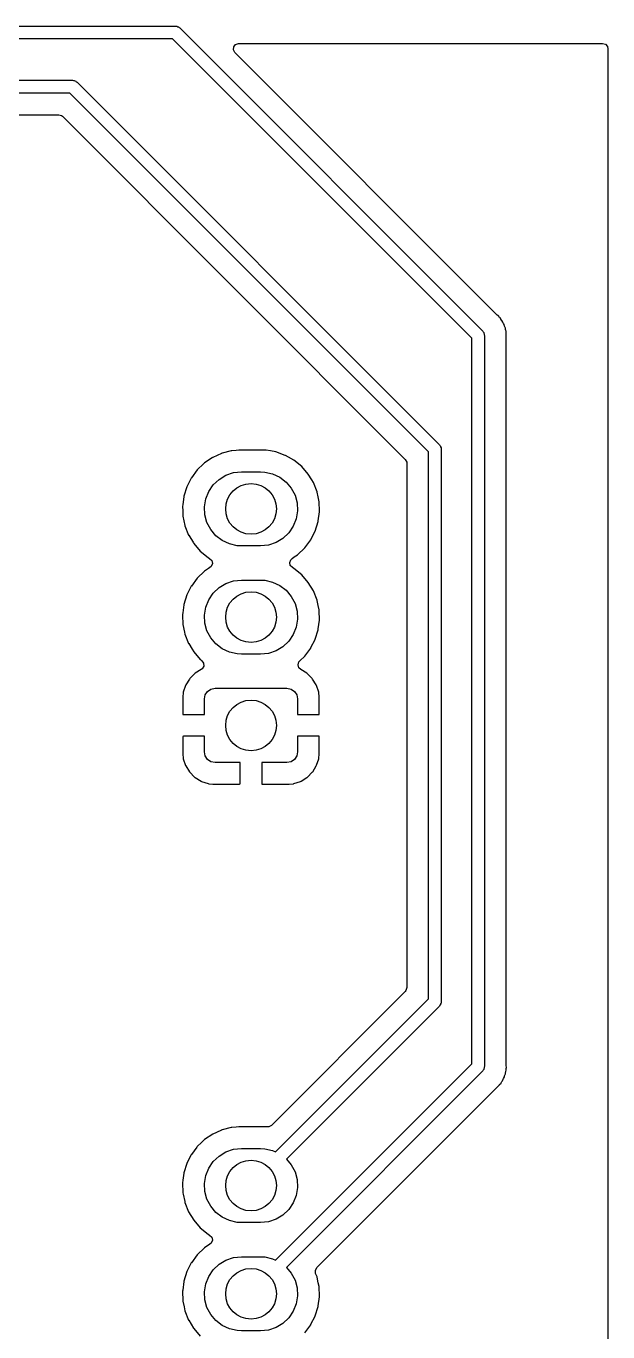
# Model space of a CAD drawing. Extents: x 123 to 292, y -246 to -33.
# Drawn here: x 278.44 to 292.1, y -64.01 to -33.38 of the extents above; entities that cross this region are included whole.
import ezdxf

# ---------------------------------------------------------------- set-up
doc = ezdxf.new("R2010")
doc.units = 0
doc.layers.add('BLACK', color=7, linetype='CONTINUOUS')

msp = doc.modelspace()

# ---------------------------------------------------------------- linework, layer by layer
at = {"layer": 'BLACK', "linetype": 'CONTINUOUS'}
for p, q in [((128.016, -33.378), (281.94, -33.378)), ((281.94, -33.378), (281.959, -33.3831)), ((281.959, -33.3831), (281.979, -33.3831)), ((281.979, -33.3831), (281.996, -33.393)), ((281.878, -33.678), (128.078, -33.678)), ((288.902, -40.7021), (281.878, -33.678)), ((281.996, -33.393), (282.015, -33.3981)), ((282.015, -33.3981), (282.029, -33.4121)), ((282.029, -33.4121), (282.046, -33.4219)), ((282.046, -33.4219), (289.158, -40.5339)), ((283.307, -33.9353), (283.312, -33.8645)), ((283.341, -33.9976), (283.307, -33.9353)), ((283.312, -33.8645), (283.354, -33.8076)), ((289.491, -40.1482), (283.341, -33.9976)), ((283.354, -33.8076), (283.421, -33.7828)), ((283.421, -33.7828), (283.43, -33.7825)), ((283.43, -33.7825), (291.974, -33.7825)), ((291.974, -33.7825), (292.042, -33.8025)), ((292.042, -33.8025), (292.088, -33.8562)), ((292.088, -33.8562), (292.099, -33.9085)), ((292.099, -33.9085), (292.099, -67.9144)), ((129.286, -34.648), (279.527, -34.648)), ((279.527, -34.648), (279.546, -34.6531)), ((279.546, -34.6531), (279.566, -34.6531)), ((279.566, -34.6531), (279.583, -34.663)), ((279.583, -34.663), (279.602, -34.6681)), ((279.602, -34.6681), (279.616, -34.6821)), ((279.616, -34.6821), (279.633, -34.6919)), ((279.633, -34.6919), (288.142, -43.2009)), ((279.465, -34.948), (129.348, -34.948)), ((287.886, -43.3691), (279.465, -34.948)), ((267.578, -35.4565), (279.202, -35.4565)), ((279.202, -35.4565), (279.27, -35.4765)), ((279.27, -35.4765), (279.291, -35.4934)), ((279.291, -35.4934), (287.341, -43.5429)), ((289.5, -40.1562), (289.491, -40.1482)), ((289.536, -40.1856), (289.5, -40.1562)), ((289.541, -40.1921), (289.536, -40.1856)), ((289.548, -40.203), (289.541, -40.1921)), ((289.561, -40.218), (289.548, -40.203)), ((289.576, -40.2332), (289.561, -40.218)), ((289.58, -40.24), (289.576, -40.2332)), ((289.6, -40.273), (289.58, -40.24)), ((289.58, -40.24), (289.58, -40.24)), ((289.606, -40.2829), (289.6, -40.273)), ((289.634, -40.3202), (289.606, -40.2829)), ((289.642, -40.3402), (289.634, -40.3202)), ((289.65, -40.3579), (289.642, -40.3402)), ((289.661, -40.3764), (289.65, -40.3579)), ((289.674, -40.4208), (289.661, -40.3764)), ((289.678, -40.432), (289.674, -40.4208)), ((289.692, -40.4676), (289.678, -40.432)), ((288.902, -57.7229), (288.902, -40.7021)), ((289.158, -40.5339), (289.168, -40.551)), ((289.168, -40.551), (289.182, -40.565)), ((289.182, -40.565), (289.187, -40.5841)), ((289.187, -40.5841), (289.197, -40.6012)), ((289.197, -40.6012), (289.197, -40.6209)), ((289.197, -40.6209), (289.202, -40.64)), ((289.202, -40.64), (289.202, -57.785)), ((289.695, -40.4749), (289.692, -40.4676)), ((289.692, -40.4676), (289.692, -40.4676)), ((289.696, -40.4828), (289.695, -40.4749)), ((289.698, -40.4962), (289.696, -40.4828)), ((289.696, -40.4828), (289.696, -40.4828)), ((289.702, -40.5156), (289.698, -40.4962)), ((289.708, -40.5362), (289.702, -40.5156)), ((289.709, -40.5805), (289.708, -40.5362)), ((289.709, -40.5823), (289.709, -40.5805)), ((289.71, -40.5942), (289.709, -40.5823)), ((289.71, -40.5986), (289.71, -40.5942)), ((289.71, -40.6277), (289.71, -40.5986)), ((289.711, -40.6316), (289.71, -40.6277)), ((289.71, -40.7221), (289.711, -40.7102)), ((289.71, -57.748), (289.71, -40.7221)), ((289.712, -40.68), (289.711, -40.6316)), ((289.711, -40.7102), (289.713, -40.7025)), ((289.713, -40.7025), (289.712, -40.68)), ((282.816, -43.4981), (282.808, -43.5033)), ((282.82, -43.4951), (282.816, -43.4981)), ((282.816, -43.4981), (282.816, -43.4981)), ((282.924, -43.4484), (282.82, -43.4951)), ((283.029, -43.4013), (282.924, -43.4484)), ((283.033, -43.3991), (283.029, -43.4013)), ((283.029, -43.4013), (283.029, -43.4013)), ((283.039, -43.3977), (283.033, -43.3991)), ((283.255, -43.3416), (283.039, -43.3977)), ((283.039, -43.3977), (283.039, -43.3977)), ((283.26, -43.3403), (283.255, -43.3416)), ((283.255, -43.3416), (283.255, -43.3416)), ((283.265, -43.3398), (283.26, -43.3403)), ((283.366, -43.3313), (283.265, -43.3398)), ((283.265, -43.3398), (283.265, -43.3398)), ((283.434, -43.3255), (283.366, -43.3313)), ((284.049, -43.3255), (283.434, -43.3255)), ((284.05, -43.3256), (284.049, -43.3255)), ((284.069, -43.3265), (284.05, -43.3256)), ((284.05, -43.3256), (284.05, -43.3256)), ((284.073, -43.3267), (284.069, -43.3265)), ((284.069, -43.3265), (284.069, -43.3265)), ((284.173, -43.3448), (284.073, -43.3267)), ((284.298, -43.3673), (284.173, -43.3448)), ((284.303, -43.3683), (284.298, -43.3673)), ((284.298, -43.3673), (284.298, -43.3673)), ((284.523, -43.4481), (284.303, -43.3683)), ((284.528, -43.4507), (284.523, -43.4481)), ((284.602, -43.493), (284.528, -43.4507)), ((284.528, -43.4507), (284.528, -43.4507)), ((284.727, -43.5638), (284.602, -43.493)), ((287.886, -56.1989), (287.886, -43.3691)), ((288.142, -43.2009), (288.152, -43.218)), ((288.152, -43.218), (288.166, -43.232)), ((288.166, -43.232), (288.171, -43.2511)), ((288.171, -43.2511), (288.181, -43.2682)), ((288.181, -43.2682), (288.181, -43.2879)), ((288.181, -43.2879), (288.186, -43.307)), ((288.186, -43.307), (288.186, -56.261)), ((282.457, -43.7873), (282.317, -43.975)), ((282.601, -43.6502), (282.457, -43.7873)), ((282.622, -43.6295), (282.601, -43.6502)), ((282.626, -43.6258), (282.622, -43.6295)), ((282.622, -43.6295), (282.622, -43.6295)), ((282.808, -43.5033), (282.626, -43.6258)), ((284.908, -43.7122), (284.727, -43.5638)), ((285.061, -43.8889), (284.908, -43.7122)), ((287.341, -43.5429), (287.375, -43.6052)), ((287.375, -43.6052), (287.377, -43.6319)), ((287.377, -43.6319), (287.377, -55.9361)), ((282.315, -43.9797), (282.225, -44.156)), ((282.317, -43.975), (282.315, -43.9797)), ((282.315, -43.9797), (282.315, -43.9797)), ((282.83, -44.1401), (282.967, -44.011)), ((282.967, -44.011), (283.128, -43.9142)), ((283.128, -43.9142), (283.306, -43.8543)), ((283.306, -43.8543), (283.493, -43.834)), ((283.493, -43.834), (283.943, -43.834)), ((283.943, -43.834), (284.04, -43.8394)), ((284.04, -43.8394), (284.223, -43.8804)), ((284.223, -43.8804), (284.394, -43.9598)), ((284.394, -43.9598), (284.543, -44.074)), ((284.543, -44.074), (284.664, -44.2175)), ((285.064, -43.8934), (285.061, -43.8889)), ((285.143, -44.0242), (285.064, -43.8934)), ((285.064, -43.8934), (285.064, -43.8934)), ((285.182, -44.0889), (285.143, -44.0242)), ((285.268, -44.3064), (285.182, -44.0889)), ((282.141, -44.4122), (282.115, -44.6053)), ((282.142, -44.4069), (282.141, -44.4122)), ((282.141, -44.4122), (282.141, -44.4122)), ((282.211, -44.1835), (282.142, -44.4069)), ((282.225, -44.156), (282.211, -44.1835)), ((282.655, -44.47), (282.725, -44.2956)), ((282.725, -44.2956), (282.83, -44.1401)), ((284.664, -44.2175), (284.752, -44.3837)), ((284.752, -44.3837), (284.802, -44.5649)), ((285.269, -44.3117), (285.268, -44.3064)), ((285.292, -44.4214), (285.269, -44.3117)), ((285.269, -44.3117), (285.269, -44.3117)), ((282.115, -44.6053), (282.111, -44.6388)), ((282.111, -44.6388), (282.111, -44.6442)), ((282.111, -44.6442), (282.111, -44.6442)), ((282.111, -44.6442), (282.115, -44.7538)), ((282.624, -44.6554), (282.655, -44.47)), ((282.634, -44.8431), (282.624, -44.6554)), ((284.802, -44.5649), (284.812, -44.7526)), ((285.316, -44.5354), (285.292, -44.4214)), ((285.317, -44.5629), (285.316, -44.5354)), ((285.324, -44.7354), (285.317, -44.5629)), ((282.115, -44.7538), (282.12, -44.8726)), ((282.12, -44.8726), (282.121, -44.8778)), ((282.121, -44.8778), (282.166, -45.0908)), ((282.684, -45.0243), (282.634, -44.8431)), ((282.772, -45.1905), (282.684, -45.0243)), ((284.781, -44.938), (284.711, -45.1124)), ((284.812, -44.7526), (284.781, -44.938)), ((285.225, -45.2245), (285.294, -45.0011)), ((285.294, -45.0011), (285.297, -44.9833)), ((285.297, -44.9833), (285.324, -44.7745)), ((285.325, -44.7692), (285.324, -44.7354)), ((285.324, -44.7745), (285.325, -44.7692)), ((285.324, -44.7745), (285.324, -44.7745)), ((282.166, -45.0908), (282.168, -45.1016)), ((282.168, -45.1016), (282.254, -45.3191)), ((282.254, -45.3191), (282.257, -45.3237)), ((282.257, -45.3237), (282.365, -45.5026)), ((282.893, -45.334), (282.772, -45.1905)), ((283.042, -45.4482), (282.893, -45.334)), ((284.606, -45.2679), (284.469, -45.397)), ((284.711, -45.1124), (284.606, -45.2679)), ((285.148, -45.3757), (285.222, -45.2293)), ((285.222, -45.2293), (285.225, -45.2245)), ((285.222, -45.2293), (285.222, -45.2293)), ((282.365, -45.5026), (282.375, -45.5191)), ((282.375, -45.5191), (282.528, -45.6958)), ((283.213, -45.5276), (283.042, -45.4482)), ((283.396, -45.5686), (283.213, -45.5276)), ((283.493, -45.574), (283.396, -45.5686)), ((283.943, -45.574), (283.493, -45.574)), ((284.13, -45.5537), (283.943, -45.574)), ((284.308, -45.4938), (284.13, -45.5537)), ((284.469, -45.397), (284.308, -45.4938)), ((284.81, -45.7822), (284.979, -45.6207)), ((284.979, -45.6207), (285.119, -45.433)), ((285.119, -45.433), (285.148, -45.3757)), ((282.528, -45.6958), (282.709, -45.8442)), ((282.709, -45.8442), (282.714, -45.8468)), ((282.714, -45.8468), (282.714, -45.8468)), ((282.714, -45.8468), (282.747, -45.8653)), ((282.747, -45.8653), (282.796, -45.9164)), ((282.796, -45.9164), (282.81, -45.986)), ((284.626, -45.962), (284.652, -45.8959)), ((284.652, -45.8959), (284.681, -45.8687)), ((284.681, -45.8687), (284.735, -45.8326)), ((284.735, -45.8326), (284.81, -45.7822)), ((282.626, -46.1658), (282.457, -46.3273)), ((282.722, -46.1012), (282.626, -46.1658)), ((282.755, -46.0793), (282.722, -46.1012)), ((282.784, -46.0521), (282.755, -46.0793)), ((282.81, -45.986), (282.784, -46.0521)), ((284.64, -46.0316), (284.626, -45.962)), ((284.689, -46.0827), (284.64, -46.0316)), ((284.722, -46.1012), (284.689, -46.0827)), ((284.727, -46.1038), (284.722, -46.1012)), ((284.722, -46.1012), (284.722, -46.1012)), ((284.908, -46.2522), (284.727, -46.1038)), ((285.061, -46.4289), (284.908, -46.2522)), ((282.315, -46.5197), (282.222, -46.7013)), ((282.317, -46.515), (282.315, -46.5197)), ((282.315, -46.5197), (282.315, -46.5197)), ((282.457, -46.3273), (282.317, -46.515)), ((282.83, -46.6801), (282.967, -46.551)), ((282.967, -46.551), (283.128, -46.4542)), ((283.128, -46.4542), (283.306, -46.3943)), ((283.306, -46.3943), (283.493, -46.374)), ((283.493, -46.374), (283.943, -46.374)), ((283.943, -46.374), (284.04, -46.3794)), ((284.04, -46.3794), (284.223, -46.4204)), ((284.223, -46.4204), (284.394, -46.4998)), ((284.394, -46.4998), (284.543, -46.614)), ((285.182, -46.6289), (285.061, -46.4289)), ((282.211, -46.7235), (282.142, -46.9469)), ((282.222, -46.7013), (282.211, -46.7235)), ((282.655, -47.01), (282.725, -46.8356)), ((282.725, -46.8356), (282.83, -46.6801)), ((284.543, -46.614), (284.664, -46.7575)), ((284.664, -46.7575), (284.752, -46.9237)), ((285.268, -46.8464), (285.182, -46.6289)), ((285.269, -46.8517), (285.268, -46.8464)), ((285.294, -46.9718), (285.269, -46.8517)), ((285.269, -46.8517), (285.269, -46.8517)), ((282.115, -47.1462), (282.111, -47.1788)), ((282.141, -46.9522), (282.115, -47.1462)), ((282.142, -46.9469), (282.141, -46.9522)), ((282.141, -46.9522), (282.141, -46.9522)), ((282.624, -47.1954), (282.655, -47.01)), ((284.752, -46.9237), (284.802, -47.1049)), ((284.802, -47.1049), (284.812, -47.2926)), ((285.316, -47.0754), (285.294, -46.9718)), ((285.318, -47.115), (285.316, -47.0754)), ((285.324, -47.289), (285.318, -47.115)), ((282.111, -47.1788), (282.111, -47.1842)), ((282.111, -47.1842), (282.112, -47.2075)), ((282.111, -47.1842), (282.111, -47.1842)), ((282.112, -47.2075), (282.12, -47.4126)), ((282.12, -47.4126), (282.121, -47.4178)), ((282.121, -47.4178), (282.159, -47.5995)), ((282.634, -47.3831), (282.624, -47.1954)), ((282.684, -47.5643), (282.634, -47.3831)), ((284.781, -47.478), (284.711, -47.6524)), ((284.812, -47.2926), (284.781, -47.478)), ((285.297, -47.5207), (285.324, -47.3145)), ((285.325, -47.3092), (285.324, -47.289)), ((285.324, -47.3145), (285.325, -47.3092)), ((285.324, -47.3145), (285.324, -47.3145)), ((282.159, -47.5995), (282.168, -47.6416)), ((282.168, -47.6416), (282.254, -47.8591)), ((282.772, -47.7305), (282.684, -47.5643)), ((282.893, -47.874), (282.772, -47.7305)), ((284.711, -47.6524), (284.606, -47.8079)), ((285.126, -47.9586), (285.222, -47.7693)), ((285.222, -47.7693), (285.225, -47.7645)), ((285.222, -47.7693), (285.222, -47.7693)), ((285.225, -47.7645), (285.294, -47.5411)), ((285.294, -47.5411), (285.297, -47.5207)), ((282.254, -47.8591), (282.257, -47.8637)), ((282.257, -47.8637), (282.338, -47.9984)), ((282.338, -47.9984), (282.375, -48.0591)), ((282.375, -48.0591), (282.528, -48.2358)), ((283.042, -47.9882), (282.893, -47.874)), ((283.213, -48.0676), (283.042, -47.9882)), ((283.396, -48.1086), (283.213, -48.0676)), ((284.13, -48.0937), (283.943, -48.114)), ((284.308, -48.0338), (284.13, -48.0937)), ((284.469, -47.937), (284.308, -48.0338)), ((284.606, -47.8079), (284.469, -47.937)), ((284.979, -48.1607), (285.119, -47.973)), ((285.119, -47.973), (285.126, -47.9586)), ((282.528, -48.2358), (282.533, -48.2392)), ((282.533, -48.2392), (282.566, -48.2668)), ((282.566, -48.2668), (282.606, -48.3254)), ((282.608, -48.3964), (282.571, -48.4571)), ((282.606, -48.3254), (282.608, -48.3964)), ((283.493, -48.114), (283.396, -48.1086)), ((283.943, -48.114), (283.493, -48.114)), ((284.823, -48.3628), (284.843, -48.2948)), ((284.842, -48.431), (284.823, -48.3628)), ((284.843, -48.2948), (284.862, -48.2726)), ((284.862, -48.2726), (284.979, -48.1607)), ((282.27, -48.6972), (282.185, -48.8352)), ((282.279, -48.6858), (282.27, -48.6972)), ((282.394, -48.5711), (282.279, -48.6858)), ((282.405, -48.5621), (282.394, -48.5711)), ((282.549, -48.4729), (282.405, -48.5621)), ((282.571, -48.4571), (282.549, -48.4722)), ((282.549, -48.4722), (282.549, -48.4729)), ((284.887, -48.4702), (284.842, -48.431)), ((284.886, -48.4723), (284.887, -48.4702)), ((285.03, -48.5612), (284.886, -48.4723)), ((285.041, -48.5703), (285.03, -48.5612)), ((285.156, -48.6848), (285.041, -48.5703)), ((285.165, -48.6962), (285.156, -48.6848)), ((285.25, -48.834), (285.165, -48.6962)), ((282.128, -49.0027), (282.125, -49.0161)), ((282.179, -48.8484), (282.128, -49.0027)), ((282.185, -48.8352), (282.179, -48.8484)), ((282.642, -49.0683), (282.696, -48.9872)), ((282.696, -48.9872), (282.777, -48.933)), ((282.777, -48.933), (282.873, -48.914)), ((282.873, -48.914), (284.563, -48.914)), ((284.563, -48.914), (284.659, -48.933)), ((284.659, -48.933), (284.74, -48.9872)), ((284.74, -48.9872), (284.794, -49.0683)), ((285.256, -48.8472), (285.25, -48.834)), ((285.308, -49.0014), (285.256, -48.8472)), ((285.311, -49.0148), (285.308, -49.0014)), ((285.321, -49.1104), (285.311, -49.0148)), ((282.125, -49.0161), (282.115, -49.1104)), ((282.115, -49.1104), (282.115, -49.1169)), ((282.115, -49.1169), (282.115, -49.5119)), ((282.623, -49.164), (282.642, -49.0683)), ((282.623, -49.53), (282.623, -49.164)), ((284.794, -49.0683), (284.813, -49.164)), ((284.813, -49.164), (284.813, -49.53)), ((285.321, -49.1169), (285.321, -49.1104)), ((285.321, -49.5165), (285.321, -49.1169)), ((282.115, -49.5119), (282.119, -49.5271)), ((282.119, -49.5271), (282.121, -49.5283)), ((282.121, -49.5283), (282.129, -49.53)), ((282.129, -49.53), (282.623, -49.53)), ((284.813, -49.53), (285.303, -49.53)), ((285.303, -49.53), (285.318, -49.5255)), ((285.318, -49.5255), (285.319, -49.5241)), ((285.319, -49.5241), (285.321, -49.5165)), ((282.117, -50.0439), (282.115, -50.0515)), ((282.115, -50.0515), (282.115, -50.4511)), ((282.118, -50.0425), (282.117, -50.0439)), ((282.133, -50.038), (282.118, -50.0425)), ((282.623, -50.038), (282.133, -50.038)), ((282.623, -50.404), (282.623, -50.038)), ((285.307, -50.038), (284.813, -50.038)), ((284.813, -50.038), (284.813, -50.404)), ((285.315, -50.0397), (285.307, -50.038)), ((285.317, -50.0409), (285.315, -50.0397)), ((285.321, -50.0561), (285.317, -50.0409)), ((285.321, -50.4511), (285.321, -50.0561)), ((282.115, -50.4511), (282.115, -50.4576)), ((282.115, -50.4576), (282.125, -50.5532)), ((282.642, -50.4997), (282.623, -50.404)), ((282.696, -50.5808), (282.642, -50.4997)), ((284.794, -50.4997), (284.74, -50.5808)), ((284.813, -50.404), (284.794, -50.4997)), ((285.311, -50.5519), (285.321, -50.4576)), ((285.321, -50.4576), (285.321, -50.4511)), ((282.125, -50.5532), (282.128, -50.5666)), ((282.128, -50.5666), (282.18, -50.7208)), ((282.18, -50.7208), (282.186, -50.734)), ((282.186, -50.734), (282.271, -50.8718)), ((282.777, -50.635), (282.696, -50.5808)), ((282.873, -50.654), (282.777, -50.635)), ((283.464, -50.654), (282.873, -50.654)), ((283.464, -51.1485), (283.464, -50.654)), ((284.563, -50.654), (283.972, -50.654)), ((283.972, -50.654), (283.972, -51.1439)), ((284.659, -50.635), (284.563, -50.654)), ((284.74, -50.5808), (284.659, -50.635)), ((285.166, -50.8708), (285.251, -50.7328)), ((285.251, -50.7328), (285.257, -50.7196)), ((285.257, -50.7196), (285.308, -50.5653)), ((285.308, -50.5653), (285.311, -50.5519)), ((282.271, -50.8718), (282.28, -50.8832)), ((282.28, -50.8832), (282.395, -50.9977)), ((282.395, -50.9977), (282.406, -51.0068)), ((282.406, -51.0068), (282.544, -51.0918)), ((282.544, -51.0918), (282.557, -51.098)), ((282.557, -51.098), (282.712, -51.1491)), ((282.712, -51.1491), (282.725, -51.152)), ((282.725, -51.152), (282.819, -51.1617)), ((283.446, -51.162), (283.461, -51.1575)), ((283.461, -51.1575), (283.462, -51.1561)), ((283.462, -51.1561), (283.464, -51.1485)), ((283.972, -51.1439), (283.976, -51.1591)), ((283.976, -51.1591), (283.978, -51.1603)), ((284.617, -51.1617), (284.712, -51.1517)), ((284.712, -51.1517), (284.726, -51.1489)), ((284.726, -51.1489), (284.88, -51.0974)), ((284.88, -51.0974), (284.893, -51.0912)), ((284.893, -51.0912), (285.031, -51.0059)), ((285.031, -51.0059), (285.042, -50.9969)), ((285.042, -50.9969), (285.157, -50.8822)), ((285.157, -50.8822), (285.166, -50.8708)), ((282.819, -51.1617), (282.826, -51.162)), ((282.826, -51.162), (283.446, -51.162)), ((283.978, -51.1603), (283.986, -51.162)), ((283.986, -51.162), (284.61, -51.162)), ((284.61, -51.162), (284.617, -51.1617)), ((287.341, -56.0251), (284.197, -59.1689)), ((287.357, -56.0042), (287.341, -56.0251)), ((287.377, -55.9361), (287.357, -56.0042)), ((284.296, -59.7892), (287.886, -56.1989)), ((288.142, -56.3671), (284.551, -59.9583)), ((288.152, -56.35), (288.142, -56.3671)), ((288.166, -56.336), (288.152, -56.35)), ((288.171, -56.3169), (288.166, -56.336)), ((288.181, -56.2998), (288.171, -56.3169)), ((288.186, -56.261), (288.181, -56.2801)), ((288.181, -56.2801), (288.181, -56.2998)), ((284.296, -62.3292), (288.902, -57.7229)), ((289.158, -57.8911), (284.551, -62.4983)), ((289.168, -57.874), (289.158, -57.8911)), ((289.182, -57.86), (289.168, -57.874)), ((289.187, -57.8409), (289.182, -57.86)), ((289.197, -57.8238), (289.187, -57.8409)), ((289.202, -57.785), (289.197, -57.8041)), ((289.197, -57.8041), (289.197, -57.8238)), ((289.699, -57.9129), (289.71, -57.8682)), ((289.711, -57.7599), (289.71, -57.748)), ((289.71, -57.8467), (289.712, -57.827)), ((289.71, -57.8682), (289.71, -57.8467)), ((289.715, -57.8058), (289.711, -57.7599)), ((289.712, -57.827), (289.714, -57.8137)), ((289.714, -57.8137), (289.715, -57.8058)), ((289.714, -57.8137), (289.714, -57.8137)), ((289.557, -58.2088), (289.589, -58.1751)), ((289.589, -58.1751), (289.593, -58.1682)), ((289.593, -58.1682), (289.599, -58.1563)), ((289.599, -58.1563), (289.61, -58.1398)), ((289.61, -58.1398), (289.618, -58.1291)), ((289.618, -58.1291), (289.623, -58.1229)), ((289.618, -58.1291), (289.618, -58.1291)), ((289.623, -58.1229), (289.642, -58.0805)), ((289.642, -58.0805), (289.647, -58.0698)), ((289.647, -58.0698), (289.669, -58.0293)), ((289.669, -58.0293), (289.671, -58.0217)), ((289.671, -58.0217), (289.674, -58.0086)), ((289.671, -58.0217), (289.671, -58.0217)), ((289.674, -58.0086), (289.681, -57.9899)), ((289.681, -57.9899), (289.686, -57.9774)), ((289.686, -57.9774), (289.689, -57.9702)), ((289.689, -57.9702), (289.691, -57.9618)), ((289.691, -57.9618), (289.697, -57.9245)), ((289.697, -57.9245), (289.699, -57.9129)), ((285.264, -62.5043), (289.46, -58.3087)), ((289.46, -58.3087), (289.468, -58.3007)), ((289.468, -58.3007), (289.475, -58.2964)), ((289.468, -58.3007), (289.468, -58.3007)), ((289.475, -58.2964), (289.524, -58.2447)), ((289.524, -58.2447), (289.526, -58.2419)), ((289.526, -58.2419), (289.547, -58.2213)), ((289.547, -58.2213), (289.55, -58.2178)), ((289.55, -58.2178), (289.557, -58.2088)), ((282.82, -59.3701), (282.626, -59.5008)), ((282.904, -59.3325), (282.82, -59.3701)), ((283.029, -59.2763), (282.904, -59.3325)), ((283.033, -59.2741), (283.029, -59.2763)), ((283.029, -59.2763), (283.029, -59.2763)), ((283.039, -59.2727), (283.033, -59.2741)), ((283.255, -59.2166), (283.039, -59.2727)), ((283.039, -59.2727), (283.039, -59.2727)), ((283.26, -59.2153), (283.255, -59.2166)), ((283.255, -59.2166), (283.255, -59.2166)), ((283.265, -59.2148), (283.26, -59.2153)), ((283.366, -59.2063), (283.265, -59.2148)), ((283.265, -59.2148), (283.265, -59.2148)), ((283.434, -59.2005), (283.366, -59.2063)), ((284.049, -59.2005), (283.434, -59.2005)), ((284.05, -59.2006), (284.049, -59.2005)), ((284.069, -59.2015), (284.05, -59.2006)), ((284.05, -59.2006), (284.05, -59.2006)), ((284.073, -59.2017), (284.069, -59.2015)), ((284.069, -59.2015), (284.069, -59.2015)), ((284.085, -59.2038), (284.073, -59.2017)), ((284.134, -59.203), (284.085, -59.2038)), ((284.197, -59.1689), (284.134, -59.203)), ((282.445, -59.6777), (282.317, -59.85)), ((282.454, -59.6666), (282.445, -59.6777)), ((282.457, -59.6623), (282.454, -59.6666)), ((282.552, -59.5717), (282.457, -59.6623)), ((282.622, -59.5045), (282.552, -59.5717)), ((282.626, -59.5008), (282.622, -59.5045)), ((282.622, -59.5045), (282.622, -59.5045)), ((283.128, -59.7892), (283.306, -59.7293)), ((283.306, -59.7293), (283.493, -59.709)), ((283.493, -59.709), (283.943, -59.709)), ((283.943, -59.709), (284.04, -59.7144)), ((284.04, -59.7144), (284.223, -59.7554)), ((282.315, -59.8547), (282.214, -60.0537)), ((282.317, -59.85), (282.315, -59.8547)), ((282.315, -59.8547), (282.315, -59.8547)), ((282.725, -60.1706), (282.83, -60.0151)), ((282.83, -60.0151), (282.967, -59.886)), ((282.967, -59.886), (283.128, -59.7892)), ((284.223, -59.7554), (284.296, -59.7892)), ((284.551, -59.9583), (284.664, -60.0925)), ((282.141, -60.2872), (282.12, -60.4495)), ((282.142, -60.2819), (282.141, -60.2872)), ((282.141, -60.2872), (282.141, -60.2872)), ((282.211, -60.0585), (282.142, -60.2819)), ((282.214, -60.0537), (282.211, -60.0585)), ((282.624, -60.5304), (282.655, -60.345)), ((282.655, -60.345), (282.725, -60.1706)), ((284.664, -60.0925), (284.752, -60.2587)), ((284.752, -60.2587), (284.802, -60.4399)), ((282.12, -60.4495), (282.111, -60.5138)), ((282.111, -60.5138), (282.12, -60.7476)), ((282.634, -60.7181), (282.624, -60.5304)), ((284.812, -60.6276), (284.781, -60.813)), ((284.802, -60.4399), (284.812, -60.6276)), ((282.12, -60.7476), (282.126, -60.7789)), ((282.126, -60.7789), (282.164, -60.9558)), ((282.164, -60.9558), (282.168, -60.9766)), ((282.684, -60.8993), (282.634, -60.7181)), ((282.772, -61.0655), (282.684, -60.8993)), ((284.781, -60.813), (284.711, -60.9874)), ((282.168, -60.9766), (282.254, -61.1941)), ((282.254, -61.1941), (282.375, -61.3941)), ((282.893, -61.209), (282.772, -61.0655)), ((283.042, -61.3232), (282.893, -61.209)), ((284.606, -61.1429), (284.469, -61.272)), ((284.711, -60.9874), (284.606, -61.1429)), ((282.375, -61.3941), (282.528, -61.5708)), ((282.528, -61.5708), (282.709, -61.7192)), ((283.213, -61.4026), (283.042, -61.3232)), ((283.396, -61.4436), (283.213, -61.4026)), ((283.493, -61.449), (283.396, -61.4436)), ((283.943, -61.449), (283.493, -61.449)), ((284.13, -61.4287), (283.943, -61.449)), ((284.308, -61.3688), (284.13, -61.4287)), ((284.469, -61.272), (284.308, -61.3688)), ((282.709, -61.7192), (282.714, -61.7218)), ((282.714, -61.7218), (282.714, -61.7218)), ((282.714, -61.7218), (282.747, -61.7403)), ((282.747, -61.7403), (282.796, -61.7914)), ((282.81, -61.861), (282.784, -61.9271)), ((282.796, -61.7914), (282.81, -61.861)), ((282.626, -62.0408), (282.457, -62.2023)), ((282.755, -61.9543), (282.626, -62.0408)), ((282.784, -61.9271), (282.755, -61.9543)), ((282.315, -62.3947), (282.243, -62.5367)), ((282.317, -62.39), (282.315, -62.3947)), ((282.315, -62.3947), (282.315, -62.3947)), ((282.457, -62.2023), (282.317, -62.39)), ((282.83, -62.5551), (282.967, -62.426)), ((282.967, -62.426), (283.128, -62.3292)), ((283.128, -62.3292), (283.306, -62.2693)), ((283.306, -62.2693), (283.493, -62.249)), ((283.493, -62.249), (283.943, -62.249)), ((283.943, -62.249), (284.04, -62.2544)), ((284.04, -62.2544), (284.223, -62.2954)), ((284.223, -62.2954), (284.296, -62.3292)), ((282.211, -62.5985), (282.142, -62.8219)), ((282.243, -62.5367), (282.211, -62.5985)), ((282.655, -62.885), (282.725, -62.7106)), ((282.725, -62.7106), (282.83, -62.5551)), ((284.551, -62.4983), (284.664, -62.6325)), ((284.664, -62.6325), (284.752, -62.7987)), ((284.752, -62.7987), (284.802, -62.9799)), ((285.229, -62.569), (285.264, -62.5043)), ((285.236, -62.6397), (285.229, -62.569)), ((285.268, -62.7214), (285.236, -62.6397)), ((285.269, -62.7267), (285.268, -62.7214)), ((285.297, -62.8598), (285.269, -62.7267)), ((285.269, -62.7267), (285.269, -62.7267)), ((282.114, -63.0334), (282.111, -63.0538)), ((282.111, -63.0538), (282.12, -63.2876)), ((282.141, -62.8272), (282.114, -63.0334)), ((282.142, -62.8219), (282.141, -62.8272)), ((282.141, -62.8272), (282.141, -62.8272)), ((282.624, -63.0704), (282.655, -62.885)), ((282.634, -63.2581), (282.624, -63.0704)), ((284.802, -62.9799), (284.812, -63.1676)), ((285.316, -62.9504), (285.297, -62.8598)), ((285.325, -63.1842), (285.316, -62.9504)), ((282.12, -63.2876), (282.121, -63.2928)), ((282.121, -63.2928), (282.148, -63.4209)), ((282.684, -63.4393), (282.634, -63.2581)), ((284.781, -63.353), (284.711, -63.5274)), ((284.812, -63.1676), (284.781, -63.353)), ((285.294, -63.4161), (285.296, -63.4009)), ((285.296, -63.4009), (285.324, -63.1895)), ((285.324, -63.1895), (285.325, -63.1842)), ((285.324, -63.1895), (285.324, -63.1895)), ((282.148, -63.4209), (282.168, -63.5166)), ((282.168, -63.5166), (282.254, -63.7341)), ((282.772, -63.6055), (282.684, -63.4393)), ((282.893, -63.749), (282.772, -63.6055)), ((284.606, -63.6829), (284.469, -63.812)), ((284.711, -63.5274), (284.606, -63.6829)), ((285.126, -63.8348), (285.222, -63.6443)), ((285.222, -63.6443), (285.225, -63.6395)), ((285.222, -63.6443), (285.222, -63.6443)), ((285.225, -63.6395), (285.294, -63.4161)), ((282.254, -63.7341), (282.257, -63.7387)), ((282.257, -63.7387), (282.367, -63.9214)), ((282.367, -63.9214), (282.375, -63.9341)), ((282.375, -63.9341), (282.528, -64.1108)), ((283.042, -63.8632), (282.893, -63.749)), ((283.213, -63.9426), (283.042, -63.8632)), ((283.396, -63.9836), (283.213, -63.9426)), ((283.493, -63.989), (283.396, -63.9836)), ((283.943, -63.989), (283.493, -63.989)), ((284.13, -63.9687), (283.943, -63.989)), ((284.308, -63.9088), (284.13, -63.9687)), ((284.469, -63.812), (284.308, -63.9088)), ((284.979, -64.0357), (285.119, -63.848)), ((285.119, -63.848), (285.126, -63.8348))]:
    msp.add_line(p, q, dxfattribs=at)
at = {"layer": 'BLACK'}
for centre in [(283.718, -44.704), (283.718, -47.244), (283.718, -49.784), (283.718, -60.579), (283.718, -63.119)]:
    msp.add_circle(centre, 0.595, dxfattribs=at)

doc.saveas('drawing.dxf')
